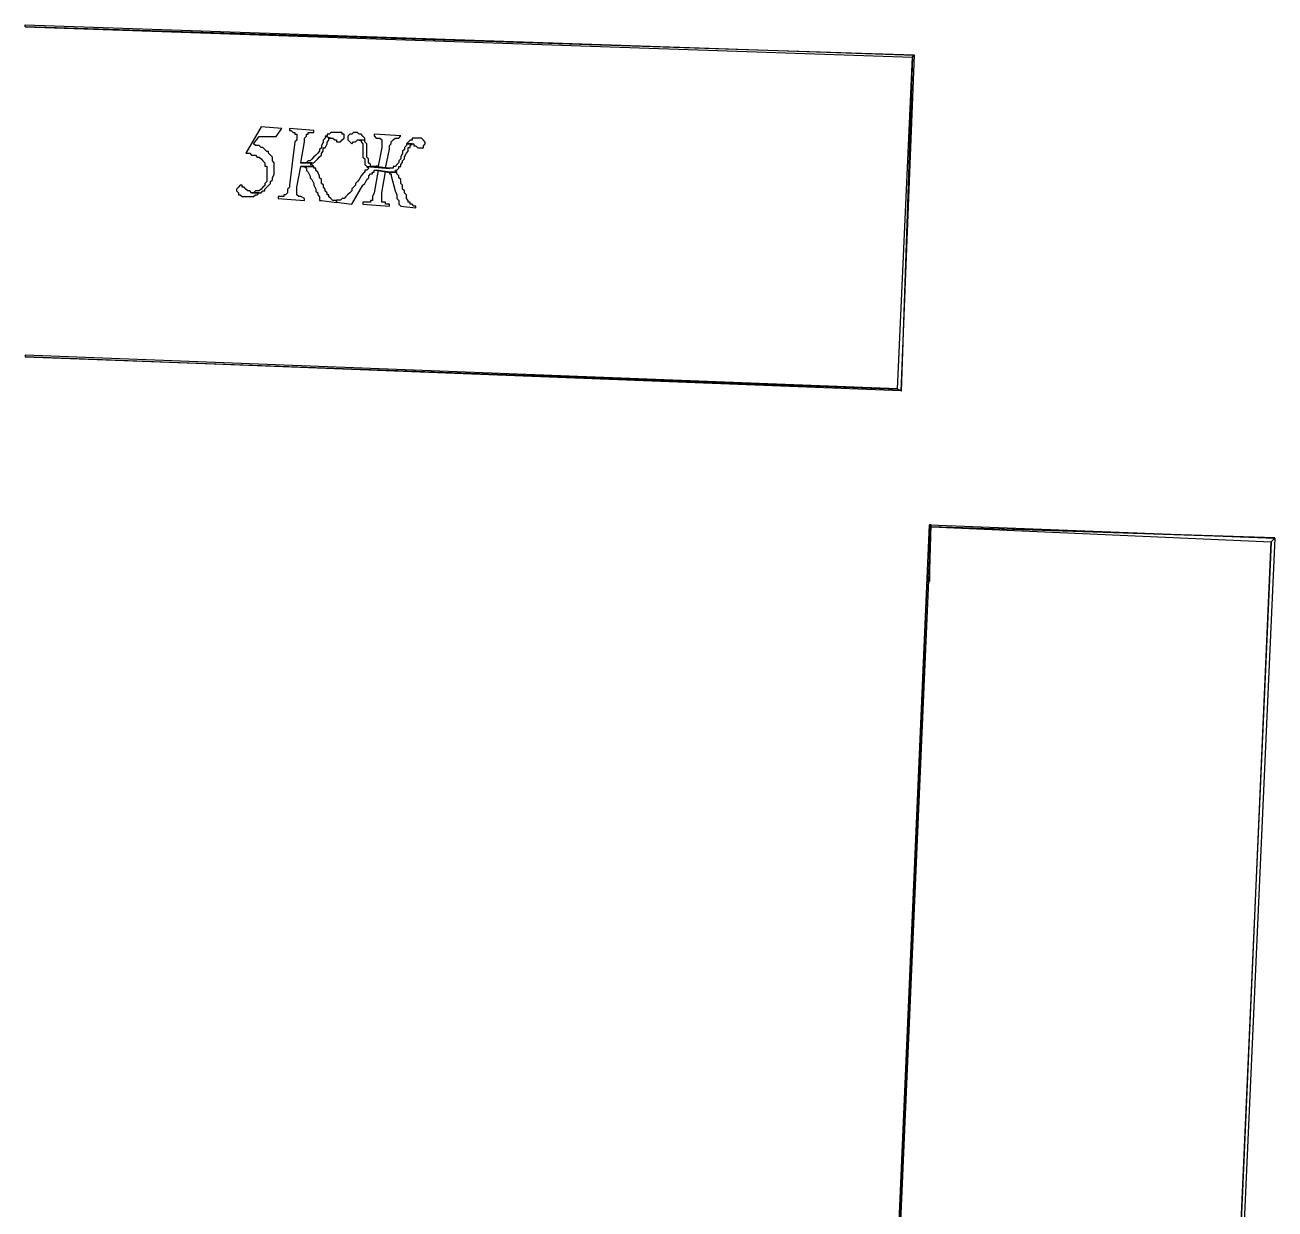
# Model space of a CAD drawing. Extents: x 212106 to 638151, y -1311344 to 1260505.
# Drawn here: x 212107 to 259391, y -18412 to 26400 of the extents above; entities that cross this region are included whole.
import ezdxf

# ---------------------------------------------------------------- set-up
doc = ezdxf.new("R2010")
doc.units = 0
doc.header["$MEASUREMENT"] = 0
doc.layers.add('at_Entity', color=7, linetype='Continuous')

msp = doc.modelspace()

# ---------------------------------------------------------------- linework, layer by layer
at = {"layer": 'at_Entity', "color": 0}
for p, q in [((212107, 26332), (212107, 26400)), ((212107, 26400), (245748, 25254)), ((212107, 26332), (212107, 26400)), ((212107, 26400), (245748, 25254)), ((245748, 25254), (212107, 26332)), ((245748, 25254), (212107, 26332)), ((245748, 25263), (212107, 26330)), ((212107, 26330), (245676, 25184)), ((245748, 25263), (212107, 26330)), ((212107, 26330), (245676, 25184)), ((245105, 12620), (245677, 25189)), ((245105, 12620), (245677, 25189)), ((245248, 12543), (245749, 25259)), ((245248, 12543), (245749, 25259)), ((245677, 25191), (245248, 12543)), ((245677, 25191), (245248, 12543)), ((245677, 25189), (245248, 12552)), ((245677, 25189), (245248, 12552)), ((245676, 25184), (245748, 25263)), ((245676, 25184), (245748, 25263)), ((245749, 25259), (245677, 25191)), ((245749, 25259), (245677, 25191)), ((221034, 22547), (220464, 21550)), ((221820, 22478), (221034, 22547)), ((221606, 22185), (221820, 22478)), ((223035, 22408), (222106, 22477)), ((222106, 22477), (222106, 22408)), ((222106, 22408), (222106, 22408)), ((222106, 22408), (222178, 22408)), ((222178, 22408), (222249, 22330)), ((222249, 22330), (222320, 22330)), ((222320, 22330), (222320, 22330)), ((222320, 22330), (222320, 22262)), ((222320, 22262), (222392, 22262)), ((222392, 22262), (222392, 22193)), ((222749, 22193), (222749, 22262)), ((222749, 22262), (222749, 22262)), ((222749, 22262), (222821, 22262)), ((222821, 22262), (222821, 22330)), ((222821, 22330), (222892, 22330)), ((222892, 22330), (222963, 22330)), ((222963, 22330), (223035, 22330)), ((223035, 22330), (223035, 22408)), ((223607, 22269), (223535, 22269)), ((223535, 22269), (223535, 22190)), ((223678, 22337), (223607, 22269)), ((223749, 22337), (223678, 22337)), ((223678, 22337), (223678, 22337)), ((223821, 22337), (223749, 22337)), ((223892, 22337), (223821, 22337)), ((223963, 22337), (223892, 22337)), ((224035, 22337), (223963, 22337)), ((224106, 22337), (224035, 22337)), ((224106, 22269), (224106, 22337)), ((224178, 22269), (224106, 22269)), ((224178, 22190), (224178, 22269)), ((224392, 22269), (224321, 22190)), ((224464, 22269), (224392, 22269)), ((224392, 22269), (224392, 22269)), ((224535, 22337), (224464, 22269)), ((224606, 22337), (224535, 22337)), ((224678, 22337), (224606, 22337)), ((224749, 22269), (224678, 22337)), ((224820, 22269), (224749, 22269)), ((224892, 22190), (224820, 22269)), ((226321, 22199), (225321, 22267)), ((225321, 22267), (225321, 22199)), ((220749, 21902), (220963, 22185)), ((220820, 21833), (220749, 21902)), ((220892, 21833), (220820, 21833)), ((220963, 21833), (220892, 21833)), ((220963, 22185), (221606, 22185)), ((221034, 21765), (220963, 21833)), ((221106, 21765), (221034, 21765)), ((221178, 21687), (221106, 21765)), ((222320, 21978), (222106, 20337)), ((222392, 22047), (222320, 21978)), ((222392, 22193), (222392, 22047)), ((222535, 21187), (222678, 21978)), ((222678, 22115), (222749, 22193)), ((222678, 21978), (222678, 22115)), ((222678, 21978), (222678, 21978)), ((223320, 21756), (223249, 21687)), ((223391, 21971), (223320, 21824)), ((223320, 21824), (223320, 21756)), ((223463, 22117), (223391, 22039)), ((223391, 22039), (223391, 21971)), ((223391, 21619), (223391, 21756)), ((223391, 21756), (223463, 21756)), ((223463, 22186), (223463, 22117)), ((223678, 22117), (223463, 22186)), ((223463, 21756), (223535, 21902)), ((223535, 22190), (223464, 22190)), ((223464, 22190), (223678, 22122)), ((223535, 21971), (223606, 22039)), ((223535, 21902), (223535, 21971)), ((223606, 22039), (223606, 22117)), ((223606, 22117), (223678, 22117)), ((223606, 22039), (223606, 22039)), ((223678, 22122), (223678, 22122)), ((223678, 22122), (223749, 22122)), ((223749, 22122), (223821, 22054)), ((223821, 22054), (223892, 22054)), ((223892, 22054), (223892, 21975)), ((223892, 21975), (223963, 21975)), ((223963, 21975), (224035, 21975)), ((224035, 21975), (224106, 22054)), ((224106, 22054), (224178, 22122)), ((224106, 22054), (224106, 22054)), ((224178, 22122), (224178, 22190)), ((224321, 22190), (224321, 22122)), ((224321, 22122), (224321, 22054)), ((224321, 22054), (224392, 21975)), ((224392, 21975), (224392, 21975)), ((224392, 21975), (224464, 21907)), ((224464, 21907), (224535, 21975)), ((224464, 21907), (224464, 21907)), ((224535, 21975), (224606, 21975)), ((224606, 21975), (224678, 22054)), ((224606, 21975), (224606, 21975)), ((224678, 22054), (224749, 22054)), ((224749, 22054), (224964, 22054)), ((224964, 22046), (224749, 22046)), ((224749, 22046), (224820, 22046)), ((224820, 22046), (224820, 21978)), ((224820, 21978), (224820, 21978)), ((224820, 21978), (224891, 21899)), ((224891, 21899), (224891, 21831)), ((224891, 21831), (224891, 21763)), ((224891, 21763), (224891, 21616)), ((224964, 22122), (224892, 22190)), ((224892, 22190), (224892, 22190)), ((224964, 22054), (224964, 22122)), ((224964, 22054), (224964, 22054)), ((224964, 21978), (224964, 22046)), ((225035, 21899), (224964, 21978)), ((225035, 21831), (225035, 21899)), ((225035, 21763), (225035, 21831)), ((225035, 21684), (225035, 21763)), ((225321, 22199), (225321, 22199)), ((225321, 22199), (225393, 22121)), ((225393, 22121), (225464, 22121)), ((225464, 22121), (225535, 22121)), ((225607, 21769), (225464, 21056)), ((225535, 22121), (225607, 22052)), ((225607, 22052), (225607, 22052)), ((225607, 22052), (225607, 21984)), ((225607, 21984), (225607, 21906)), ((225607, 21906), (225607, 21837)), ((225607, 21837), (225607, 21769)), ((225892, 21837), (225963, 21906)), ((225892, 21769), (225892, 21837)), ((225892, 21700), (225892, 21769)), ((225963, 21984), (226036, 22052)), ((225963, 21906), (225963, 21984)), ((226036, 22052), (226107, 22121)), ((226036, 22052), (226036, 22052)), ((226036, 22052), (226036, 22052)), ((226107, 22121), (226178, 22121)), ((226178, 22121), (226250, 22121)), ((226250, 22121), (226321, 22199)), ((226535, 21838), (226463, 21760)), ((226463, 21760), (226463, 21691)), ((226605, 21969), (226534, 21901)), ((226534, 21901), (226749, 21901)), ((226535, 21906), (226535, 21838)), ((226749, 21906), (226535, 21906)), ((226678, 22047), (226605, 21969)), ((226606, 21623), (226606, 21760)), ((226606, 21760), (226677, 21760)), ((226677, 21838), (226749, 21906)), ((226677, 21760), (226677, 21838)), ((226677, 21838), (226677, 21838)), ((226749, 22047), (226678, 22047)), ((226820, 22116), (226749, 22116)), ((226749, 22116), (226749, 22047)), ((226749, 21901), (226820, 21901)), ((226892, 22116), (226820, 22116)), ((226820, 21901), (226820, 21832)), ((226820, 21832), (226892, 21832)), ((226963, 22116), (226892, 22116)), ((226892, 21832), (226892, 21832)), ((226892, 21832), (226963, 21754)), ((227034, 22116), (226963, 22116)), ((226963, 21754), (227034, 21754)), ((227106, 22116), (227034, 22116)), ((227034, 21754), (227106, 21754)), ((227177, 22047), (227106, 22116)), ((227106, 21754), (227177, 21754)), ((227248, 21969), (227177, 22047)), ((227177, 22047), (227177, 22047)), ((227177, 21832), (227248, 21901)), ((227177, 21754), (227177, 21832)), ((227248, 21901), (227248, 21969)), ((227248, 21901), (227248, 21901)), ((220464, 21550), (220464, 21550)), ((220464, 21550), (220535, 21550)), ((220535, 21550), (220606, 21550)), ((220606, 21550), (220678, 21472)), ((220678, 21472), (220749, 21472)), ((220749, 21472), (220820, 21472)), ((220820, 21472), (220820, 21472)), ((220820, 21472), (220892, 21403)), ((220892, 21403), (220963, 21403)), ((220963, 21403), (221034, 21335)), ((221034, 21335), (221034, 21335)), ((221034, 21335), (221106, 21257)), ((221249, 21618), (221178, 21687)), ((221178, 21687), (221178, 21687)), ((221321, 21618), (221249, 21618)), ((221321, 21550), (221321, 21618)), ((221392, 21472), (221321, 21550)), ((221463, 21403), (221392, 21472)), ((221392, 21472), (221392, 21472)), ((221463, 21335), (221463, 21403)), ((221463, 21257), (221463, 21335)), ((222963, 21326), (222892, 21257)), ((223035, 21404), (222963, 21326)), ((223106, 21472), (223035, 21404)), ((223177, 21541), (223106, 21472)), ((223106, 21472), (223106, 21472)), ((223106, 21257), (223177, 21326)), ((223249, 21619), (223177, 21541)), ((223177, 21541), (223177, 21541)), ((223177, 21326), (223249, 21404)), ((223249, 21687), (223249, 21619)), ((223249, 21404), (223320, 21472)), ((223320, 21541), (223391, 21619)), ((223320, 21472), (223320, 21541)), ((224891, 21616), (224891, 21548)), ((224891, 21548), (224891, 21401)), ((224891, 21401), (224964, 21333)), ((224964, 21333), (224964, 21264)), ((225035, 21616), (225035, 21684)), ((225035, 21479), (225035, 21616)), ((225035, 21401), (225035, 21479)), ((225106, 21333), (225035, 21401)), ((225106, 21264), (225106, 21333)), ((225749, 20977), (225892, 21700)), ((226321, 21340), (226250, 21262)), ((226392, 21545), (226321, 21408)), ((226321, 21408), (226321, 21340)), ((226463, 21691), (226392, 21623)), ((226392, 21623), (226392, 21545)), ((226392, 21262), (226463, 21340)), ((226463, 21408), (226535, 21545)), ((226463, 21340), (226463, 21408)), ((226535, 21545), (226606, 21623)), ((226535, 21545), (226535, 21545)), ((221106, 21257), (221178, 21188)), ((221178, 21188), (221178, 21120)), ((221178, 21120), (221178, 21051)), ((221178, 21051), (221249, 21051)), ((221249, 21051), (221249, 20973)), ((221249, 20973), (221249, 20905)), ((221249, 20905), (221249, 20836)), ((221249, 20836), (221249, 20758)), ((221535, 21188), (221463, 21257)), ((221535, 21120), (221535, 21188)), ((221535, 21051), (221535, 21120)), ((221535, 20973), (221535, 21051)), ((221535, 20905), (221535, 20973)), ((221535, 20836), (221535, 20905)), ((221535, 20758), (221535, 20836)), ((222392, 20258), (222535, 21050)), ((222677, 21189), (222534, 21189)), ((222534, 21189), (222963, 21189)), ((223034, 21045), (222534, 21045)), ((222534, 21045), (222534, 21045)), ((222534, 21045), (222606, 21045)), ((222963, 21187), (222535, 21187)), ((222535, 21050), (223035, 21050)), ((222606, 21045), (222678, 21045)), ((222748, 21189), (222677, 21189)), ((222678, 21045), (222749, 20976)), ((222821, 21257), (222748, 21189)), ((222748, 21189), (222748, 21189)), ((222749, 20976), (222749, 20976)), ((222749, 20976), (222749, 20976)), ((222749, 20976), (222749, 20898)), ((222749, 20898), (222820, 20830)), ((222820, 20830), (222820, 20830)), ((222820, 20830), (222892, 20683)), ((222892, 21257), (222821, 21257)), ((222892, 21257), (222892, 21257)), ((222963, 21118), (222892, 21118)), ((222892, 21118), (222963, 21118)), ((222963, 21189), (223035, 21189)), ((222963, 21118), (222963, 21187)), ((223035, 21050), (222963, 21118)), ((222963, 21118), (222963, 21118)), ((223034, 20976), (223034, 21045)), ((223106, 20976), (223034, 20976)), ((223035, 21189), (223106, 21257)), ((223106, 21257), (223106, 21257)), ((223106, 20898), (223106, 20976)), ((223178, 20830), (223106, 20898)), ((223249, 20683), (223178, 20830)), ((224964, 20832), (224892, 20763)), ((224964, 21264), (224964, 21186)), ((224964, 21186), (224964, 21186)), ((224964, 21186), (224964, 21118)), ((224964, 21118), (225035, 21049)), ((225035, 20910), (224964, 20910)), ((224964, 20910), (224964, 20832)), ((225035, 21049), (225035, 21049)), ((225035, 21049), (225892, 20971)), ((225892, 20978), (225035, 21047)), ((225035, 21047), (225107, 20978)), ((225107, 20978), (225035, 20910)), ((225106, 21186), (225106, 21264)), ((225106, 21264), (225106, 21264)), ((225178, 21118), (225106, 21186)), ((225178, 21049), (225178, 21118)), ((225249, 21049), (225178, 21049)), ((225320, 21049), (225249, 21049)), ((225249, 20763), (225249, 20832)), ((225249, 20832), (225321, 20832)), ((225392, 21049), (225320, 21049)), ((225464, 20905), (225320, 20046)), ((225321, 20832), (225321, 20910)), ((225321, 20910), (225392, 20910)), ((225820, 20837), (225391, 20905)), ((225391, 20905), (225464, 20905)), ((225892, 20971), (225392, 21049)), ((225392, 20910), (225821, 20832)), ((225464, 21056), (225393, 21056)), ((225393, 21056), (225393, 21056)), ((225393, 21056), (225892, 20977)), ((225606, 20046), (225749, 20837)), ((225821, 20977), (225749, 20977)), ((225749, 20837), (225820, 20837)), ((225892, 20977), (225821, 20977)), ((226178, 20835), (225821, 20835)), ((225821, 20835), (225821, 20835)), ((225821, 20835), (225892, 20835)), ((225821, 20832), (226177, 20832)), ((225963, 20978), (225892, 20978)), ((225892, 20835), (225892, 20767)), ((226035, 20978), (225963, 20978)), ((226106, 21047), (226035, 21047)), ((226035, 21047), (226035, 21047)), ((226035, 21047), (226035, 20978)), ((226177, 21125), (226106, 21047)), ((226177, 20832), (226106, 20910)), ((226106, 20910), (226177, 20910)), ((226250, 21193), (226177, 21125)), ((226177, 21125), (226177, 21125)), ((226177, 20910), (226250, 20978)), ((226178, 20767), (226178, 20835)), ((226250, 21262), (226250, 21193)), ((226250, 20978), (226250, 21047)), ((226250, 21047), (226321, 21047)), ((226321, 21125), (226392, 21193)), ((226321, 21047), (226321, 21125)), ((226392, 21193), (226392, 21262)), ((220249, 20335), (220178, 20266)), ((220320, 20335), (220249, 20335)), ((220320, 20266), (220320, 20335)), ((221249, 20475), (221178, 20406)), ((221178, 20406), (221178, 20328)), ((221249, 20758), (221249, 20690)), ((221249, 20690), (221249, 20621)), ((221249, 20621), (221249, 20543)), ((221249, 20543), (221249, 20475)), ((221321, 20328), (221392, 20406)), ((221392, 20475), (221463, 20543)), ((221392, 20406), (221392, 20475)), ((221392, 20406), (221392, 20406)), ((221463, 20621), (221535, 20758)), ((221463, 20543), (221463, 20621)), ((222106, 20337), (222106, 20258)), ((222892, 20683), (222892, 20615)), ((222892, 20615), (222963, 20547)), ((222963, 20547), (223034, 20400)), ((223034, 20400), (223034, 20400)), ((223034, 20400), (223034, 20332)), ((223249, 20615), (223249, 20683)), ((223320, 20547), (223249, 20615)), ((223320, 20400), (223320, 20547)), ((223392, 20332), (223320, 20400)), ((224464, 19620), (224892, 20333)), ((224606, 20333), (224535, 20265)), ((224678, 20480), (224606, 20402)), ((224606, 20402), (224606, 20333)), ((224749, 20548), (224678, 20480)), ((224820, 20695), (224749, 20548)), ((224892, 20763), (224820, 20695)), ((224820, 20695), (224820, 20695)), ((224892, 20333), (224964, 20402)), ((224964, 20402), (225035, 20548)), ((225035, 20548), (225107, 20617)), ((225107, 20695), (225178, 20763)), ((225107, 20617), (225107, 20695)), ((225178, 20763), (225178, 20763)), ((225178, 20763), (225249, 20763)), ((225892, 20767), (225963, 20767)), ((225963, 20767), (225963, 20689)), ((225963, 20689), (226107, 20123)), ((226249, 20689), (226178, 20767)), ((226249, 20620), (226249, 20689)), ((226249, 20689), (226249, 20689)), ((226320, 20552), (226249, 20620)), ((226320, 20406), (226320, 20552)), ((226320, 20552), (226320, 20552)), ((226392, 20337), (226320, 20406)), ((226392, 20259), (226392, 20337)), ((220178, 20266), (220107, 20188)), ((220107, 20188), (220107, 20120)), ((220107, 20120), (220178, 20052)), ((220178, 20266), (220178, 20266)), ((220178, 20052), (220178, 19973)), ((220178, 19973), (220249, 19973)), ((220249, 19973), (220249, 19973)), ((220249, 19973), (220320, 19905)), ((220393, 20266), (220320, 20266)), ((220320, 19905), (220393, 19905)), ((220464, 20188), (220393, 20266)), ((220393, 20266), (220393, 20266)), ((220393, 19905), (220464, 19905)), ((220535, 20120), (220464, 20188)), ((220464, 19905), (220535, 19905)), ((220606, 20120), (220535, 20120)), ((220535, 20120), (220535, 20120)), ((220535, 19905), (220606, 19905)), ((220678, 20052), (220606, 20120)), ((220606, 19905), (220678, 19905)), ((220964, 20052), (220678, 20052)), ((220678, 20052), (220678, 20052)), ((220749, 20045), (220678, 20045)), ((220678, 20045), (220963, 20045)), ((220678, 19905), (220749, 19905)), ((220820, 20123), (220749, 20045)), ((220749, 19905), (220821, 19973)), ((220892, 20123), (220820, 20123)), ((220821, 19973), (220892, 19973)), ((220963, 20123), (220892, 20123)), ((220892, 19973), (220964, 20052)), ((220892, 19973), (220892, 19973)), ((221034, 20191), (220963, 20123)), ((220963, 20045), (221034, 20045)), ((221106, 20260), (221034, 20191)), ((221034, 20191), (221034, 20191)), ((221034, 20045), (221106, 20123)), ((221178, 20328), (221106, 20260)), ((221106, 20123), (221178, 20123)), ((221178, 20191), (221249, 20260)), ((221178, 20123), (221178, 20191)), ((221249, 20260), (221321, 20328)), ((221321, 20328), (221321, 20328)), ((221821, 19907), (221678, 19907)), ((221678, 19907), (221678, 19838)), ((221892, 19907), (221821, 19907)), ((221964, 19975), (221892, 19975)), ((221892, 19975), (221892, 19907)), ((222035, 20043), (221964, 19975)), ((221964, 19975), (221964, 19975)), ((222106, 20258), (222035, 20190)), ((222035, 20190), (222035, 20043)), ((222035, 20043), (222035, 20043)), ((222392, 20190), (222392, 20258)), ((222392, 20122), (222392, 20190)), ((222392, 20043), (222392, 20122)), ((222392, 19975), (222392, 20043)), ((222463, 19907), (222392, 19975)), ((222392, 19975), (222392, 19975)), ((222535, 19907), (222463, 19907)), ((222463, 19907), (222463, 19907)), ((222678, 19838), (222535, 19907)), ((223034, 20332), (223106, 20186)), ((223106, 20186), (223106, 20117)), ((223106, 20117), (223178, 20049)), ((223178, 20049), (223178, 19971)), ((223178, 19971), (223249, 19902)), ((223249, 19902), (223249, 19902)), ((223249, 19902), (223249, 19834)), ((223392, 20264), (223392, 20332)), ((223463, 20186), (223392, 20264)), ((223463, 20117), (223463, 20186)), ((223534, 20049), (223463, 20117)), ((223463, 20117), (223463, 20117)), ((223534, 19971), (223534, 20049)), ((223606, 19971), (223534, 19971)), ((223534, 19971), (223534, 19971)), ((223606, 19902), (223606, 19971)), ((223678, 19834), (223606, 19902)), ((224249, 19904), (224178, 19835)), ((224321, 19982), (224249, 19904)), ((224392, 20050), (224321, 19982)), ((224321, 19982), (224321, 19982)), ((224321, 19982), (224321, 19982)), ((224464, 20119), (224392, 20050)), ((224392, 20050), (224392, 20050)), ((224535, 20265), (224464, 20197)), ((224464, 20197), (224464, 20119)), ((225320, 20046), (225249, 19909)), ((225249, 19909), (225249, 19831)), ((225320, 20046), (225320, 20046)), ((225606, 19978), (225606, 20046)), ((225606, 19831), (225606, 19978)), ((226107, 20123), (226178, 19976)), ((226178, 19976), (226178, 19839)), ((226392, 20191), (226392, 20259)), ((226463, 20123), (226392, 20191)), ((226463, 20054), (226463, 20123)), ((226535, 19976), (226463, 20054)), ((226535, 19908), (226535, 19976)), ((226535, 19839), (226535, 19908)), ((221678, 19838), (222678, 19760)), ((222678, 19760), (222678, 19838)), ((222678, 19838), (222678, 19838)), ((223249, 19834), (223249, 19756)), ((223249, 19756), (223320, 19756)), ((223320, 19756), (223892, 19688)), ((223749, 19756), (223678, 19834)), ((223678, 19834), (223678, 19834)), ((223820, 19756), (223749, 19756)), ((223892, 19756), (223820, 19756)), ((223964, 19767), (223892, 19767)), ((223892, 19767), (223892, 19689)), ((223892, 19688), (223892, 19756)), ((223892, 19689), (224464, 19620)), ((224035, 19767), (223964, 19767)), ((224106, 19835), (224035, 19767)), ((224178, 19835), (224106, 19835)), ((225035, 19694), (224892, 19694)), ((224892, 19694), (224892, 19616)), ((224892, 19616), (225892, 19548)), ((225106, 19694), (225035, 19694)), ((225178, 19694), (225106, 19694)), ((225249, 19763), (225178, 19763)), ((225178, 19763), (225178, 19763)), ((225178, 19763), (225178, 19694)), ((225249, 19831), (225249, 19763)), ((225606, 19763), (225606, 19831)), ((225606, 19694), (225606, 19763)), ((225606, 19763), (225606, 19763)), ((225678, 19694), (225606, 19694)), ((225749, 19694), (225678, 19694)), ((225749, 19616), (225749, 19694)), ((225892, 19616), (225749, 19616)), ((225892, 19548), (225892, 19616)), ((225892, 19616), (225892, 19616)), ((226178, 19839), (226249, 19761)), ((226249, 19761), (226249, 19693)), ((226249, 19693), (226249, 19625)), ((226249, 19625), (226320, 19547)), ((226320, 19547), (226320, 19547)), ((226320, 19547), (226320, 19547)), ((226320, 19547), (226892, 19478)), ((226607, 19761), (226535, 19839)), ((226607, 19693), (226607, 19761)), ((226607, 19761), (226607, 19761)), ((226678, 19693), (226607, 19693)), ((226678, 19625), (226678, 19693)), ((226749, 19625), (226678, 19625)), ((226820, 19547), (226749, 19625)), ((226892, 19547), (226820, 19547)), ((226892, 19478), (226892, 19547)), ((212107, 13908), (212107, 13840)), ((245105, 12625), (212107, 13908)), ((212107, 13908), (212107, 13840)), ((245105, 12625), (212107, 13908)), ((212107, 13840), (245105, 12625)), ((212107, 13840), (245105, 12625)), ((212107, 13838), (245106, 12623)), ((245249, 12555), (212107, 13838)), ((212107, 13838), (245106, 12623)), ((245249, 12555), (212107, 13838)), ((245248, 12552), (245105, 12620)), ((245248, 12552), (245105, 12620)), ((245106, 12623), (245249, 12555)), ((245106, 12623), (245249, 12555)), ((242249, -85655), (246321, 7481)), ((242249, -85655), (246321, 7481)), ((246321, 7481), (242321, -85520)), ((246321, 7481), (242321, -85520)), ((246321, 7481), (242321, -85520)), ((246321, 7481), (242321, -85520)), ((242321, -85520), (246391, 7413)), ((242321, -85520), (246391, 7413)), ((246249, 5410), (246321, 7481)), ((246249, 5410), (246321, 7481)), ((246391, 7413), (246321, 7481)), ((246321, 7481), (259391, 6978)), ((246391, 7413), (246321, 7481)), ((246391, 7413), (246321, 7481)), ((246321, 7481), (259391, 6978)), ((246391, 7413), (246321, 7481)), ((246391, 7481), (246321, 7481)), ((246321, 7481), (246321, 5342)), ((246321, 5342), (246391, 7481)), ((246321, 7481), (246321, 5342)), ((246391, 7481), (246321, 7481)), ((246321, 7481), (246321, 5342)), ((246321, 5342), (246391, 7481)), ((246321, 7481), (246321, 5342)), ((259391, 6978), (246391, 7413)), ((259391, 6978), (246391, 7413)), ((259391, 6985), (246392, 7411)), ((246392, 7411), (259249, 6840)), ((259391, 6985), (246392, 7411)), ((246392, 7411), (259249, 6840)), ((259247, 6829), (255105, -86027)), ((259247, 6829), (255105, -86027)), ((255176, -86172), (259247, 6829)), ((255176, -86172), (259247, 6829)), ((259391, 6981), (255177, -86156)), ((259391, 6981), (255177, -86156)), ((255177, -86156), (259249, 6835)), ((255177, -86156), (259249, 6835)), ((259249, 6840), (259391, 6985)), ((259249, 6840), (259391, 6985)), ((259249, 6835), (259391, 6981)), ((259249, 6835), (259391, 6981)), ((246321, 5342), (246249, 5410)), ((246321, 5342), (246249, 5410))]:
    msp.add_line(p, q, dxfattribs=at)

doc.saveas('drawing.dxf')
